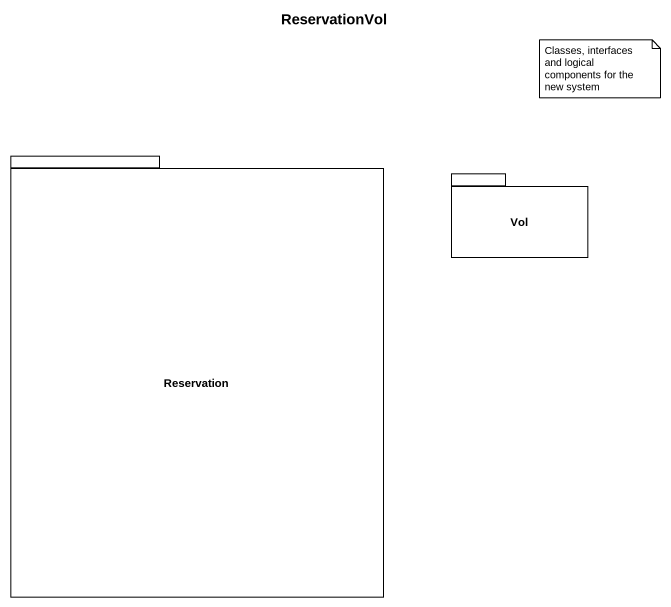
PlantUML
@startuml
title ReservationVol
package Reservation {
}
package Vol {
}
note as N1
  Classes, interfaces and logical components for the new system
end note
@enduml
